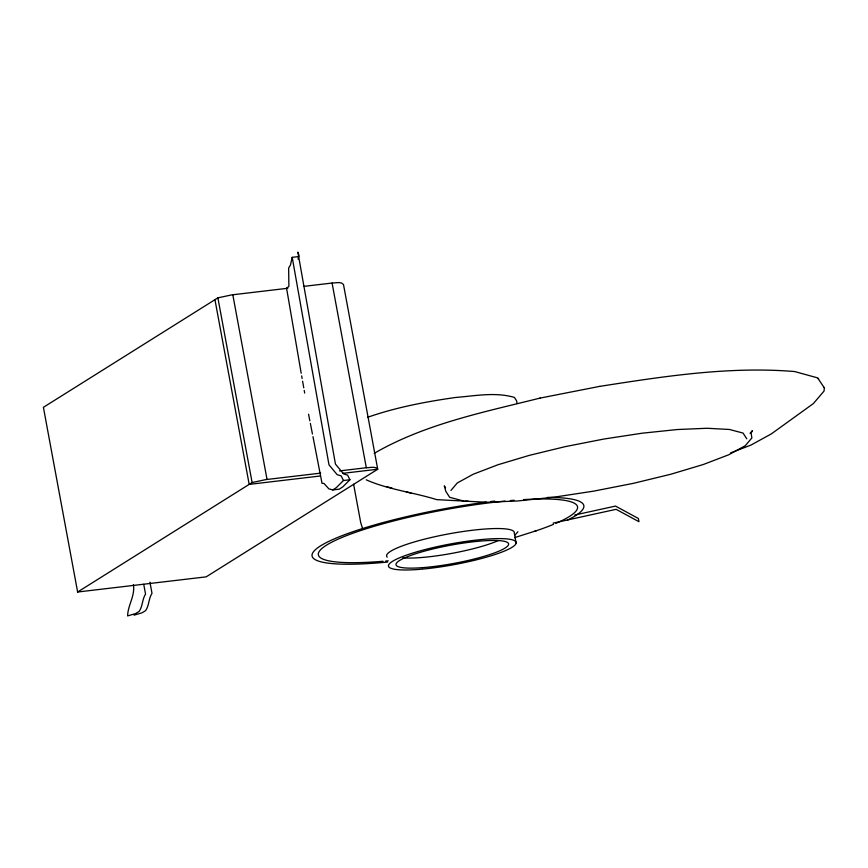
<?xml version="1.0" encoding="UTF-8"?>
<svg xmlns="http://www.w3.org/2000/svg" width="868" height="868" viewBox="0 0 868 868"><rect width="100%" height="100%" fill="white"/><g stroke="black" fill="none" stroke-linecap="round" stroke-linejoin="round"><path stroke-width="1.3" d="M298.657 256.581L292.212 257.34L290.476 264.946L288.653 268.038L288.881 286.548L286.548 288.078L301.196 373.262M298.082 259.12L298.972 255.214L297.865 252.078L335.449 464.098L343.652 473.95L347.58 475.111L349.912 479.754L342.838 486.829L339.236 489.172L332.791 489.943L328.863 488.836L323.927 483.389L322.028 483.378L312.968 436.637M450.926 490.463L457.295 482.955L473.31 474.199L497.874 464.781L529.328 455.364L565.513 446.575L603.976 439.024L642.081 433.208L677.246 429.541L707.062 428.271L729.511 429.476L743.051 433.078L746.773 438.828M515.147 534.981L517.914 531.726M750.071 433.349L752.361 430.658L751.113 433.197L751.872 437.939L745.286 445.707L728.719 454.778L703.297 464.51L670.769 474.254L633.336 483.346L593.549 491.158L554.12 497.169L517.74 500.966L486.894 502.279L436.691 499.642C413.743 492.406 388.083 489.563 366.242 479.83M349.912 479.754L343.457 480.514L336.383 487.588L332.791 489.943M287.807 288.263L231.658 294.903L217.879 297.854L43.4 407.32L77.632 592.009L206.172 576.851L377.721 469.23L343.489 284.53C341.146 281.221 335.569 283.152 332.075 283.044L303.898 286.364M77.632 592.009L252.111 482.543L265.89 479.592L320.693 473.125M134.084 615.162L142.026 612.808L145.65 610.627C149.209 605.354 148.602 598.551 151.998 593.332L149.947 582.2M374.227 453.324C425.027 423.931 483.595 412.224 539.939 398.119L540.08 398.086M367.565 417.313C395.96 407.363 425.689 401.743 455.418 397.49C474.894 395.938 495.259 391.804 514.409 397.414L516.579 400.766L517.078 403.436M730.52 452.933L750.896 445.11L771.326 433.902L813.349 403.587L824.003 391.11L824.405 388.029L817.667 377.895L794.665 371.547C729.337 366.133 664.031 376.354 599.636 386.39M514.572 537.639L536.402 530.706M574.811 514.995L615.51 506.087L638.371 518.478L638.967 521.711L616.117 509.321L553.09 523.122M539.939 398.119L599.68 386.379M339.475 470.912L366.307 467.743C369.801 467.852 375.377 465.921 377.721 469.23L342.903 473.331M320.151 476.011L249.181 484.387L214.949 299.688M468.145 501.172L465.064 501.27M463.675 501.031L449.667 497.31L445.826 491.364L444.308 485.841L445.599 487.827M406.061 491.809L411.128 493.187M386.542 486.623L392.076 488.12M818.177 378.394L818.567 378.99M824.003 387.421L824.405 388.029M343.457 480.514L341.135 475.87L337.196 474.709L328.994 464.857L292.212 257.34M362.564 528.428L360.773 522.927L353.612 484.268M308.563 414.21L309.854 420.806M310.375 423.443L312.447 434M516.145 543.151A64.926 10.492 -10.5 0 0 422.304 550.29A64.926 10.492 -10.5 0 0 418.474 569.441A64.926 10.492 -10.5 0 0 516.145 543.151L514.279 533.093A64.926 10.492 -10.5 0 0 447.074 534.189A64.926 10.492 -10.5 0 0 387.204 557.126M332.075 283.044L366.307 467.743M232.808 294.751L267.04 479.451M217.879 297.854L252.111 482.543M133.39 584.631C135.343 595.611 127.759 605.332 127.629 615.922L135.582 613.567L139.206 611.387C142.753 606.124 142.157 599.311 145.553 594.092L143.73 584.305M301.663 375.909L302.129 378.546M302.585 381.193L303.757 387.801M304.223 390.437L304.69 393.085M523.643 499.599A131.795 21.299 -10.5 0 1 555.77 523.404M553.513 524.359A131.795 21.299 -10.5 0 1 534.145 531.455M388.235 560.815A131.795 21.299 -10.5 0 1 385.62 561.053M383.059 561.27A131.795 21.299 -10.5 0 1 333.583 541.252A131.795 21.299 -10.5 0 1 505.046 501.086M510.297 500.597A131.795 21.299 -10.5 0 1 514.127 500.272M498.21 540.601A57.255 9.255 -10.5 0 1 402.839 557.842M547.372 497.407A138.218 22.34 -10.5 0 1 567.401 520.127M387.573 562.052A138.218 22.34 -10.5 0 1 321.377 545.364A138.218 22.34 -10.5 0 1 486.427 502.105M490.474 501.585A138.218 22.34 -10.5 0 1 494.673 501.075M422.477 567.65A57.255 9.255 -10.5 0 0 508.594 544.464A57.255 9.255 -10.5 0 0 425.852 550.757A57.255 9.255 -10.5 0 0 422.477 567.65"/></g></svg>
